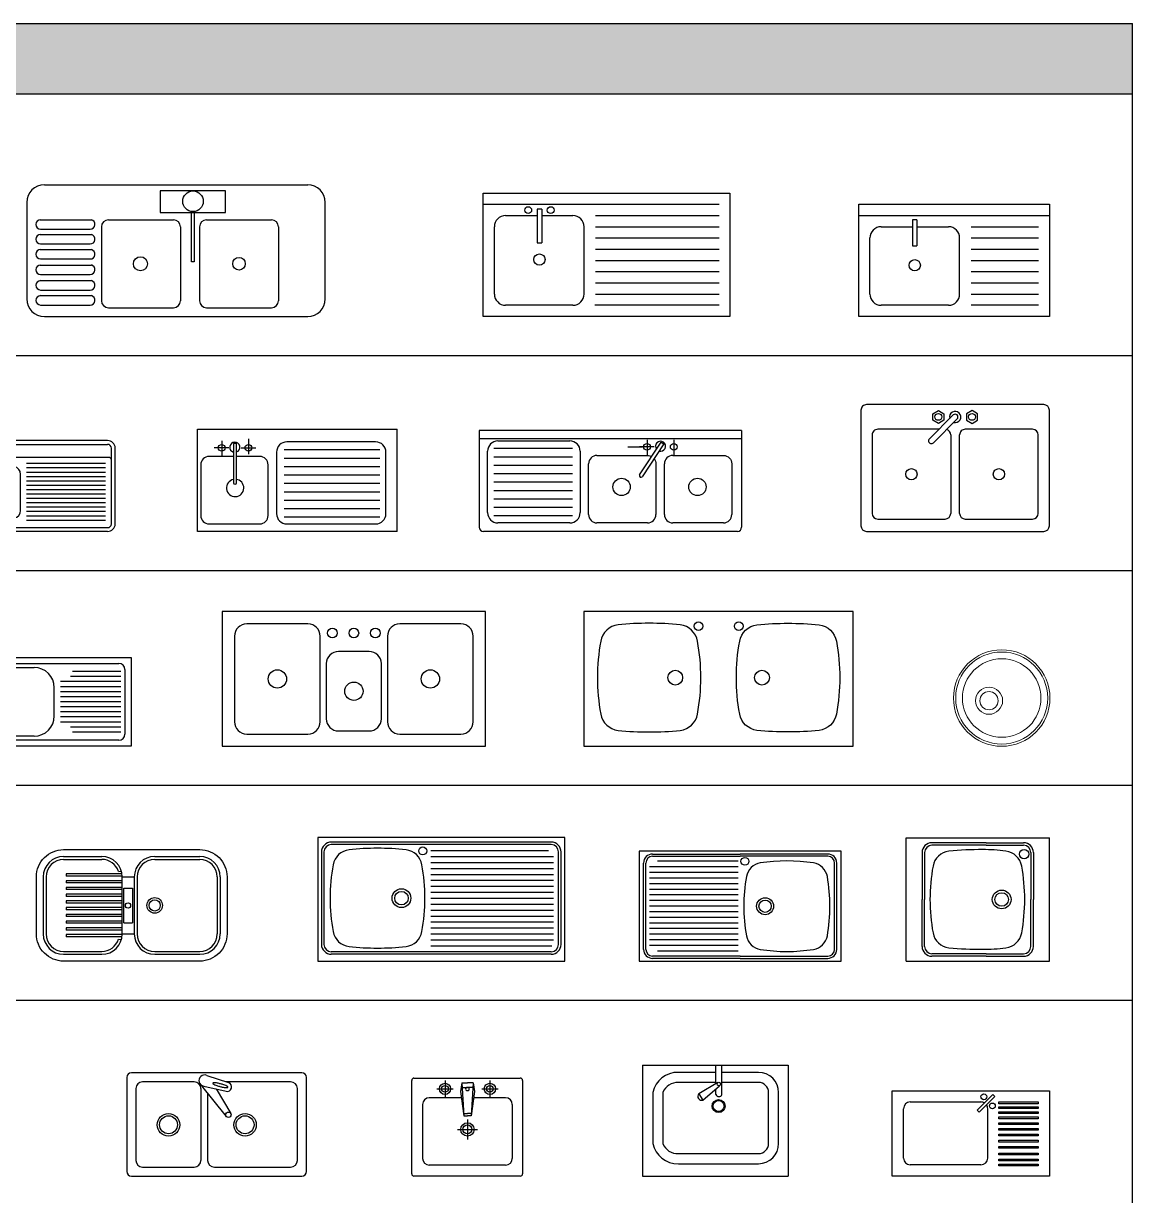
# Model space of a CAD drawing. Header units: millimetres. Extents: x 3489 to 19734, y -3855 to 6441.
# Drawn here: x 14791 to 19734, y 1217 to 6441 of the extents above; entities that cross this region are included whole.
import ezdxf

# ---------------------------------------------------------------- set-up
doc = ezdxf.new("R2010")
doc.units = ezdxf.units.MM
doc.layers.add('www.cad-blocks.net', color=7, linetype='Continuous')

# ---------------------------------------------------------------- blocks, each defined once
blk = doc.blocks.new('A$C593E77E4')
for p, q in [((0, 0), (0, 0.911)), ((0, 0.911), (1.781, 0.911)), ((1.781, 0), (1.781, 0.911)), ((0.279, 0.745, -0.922), (0.15, 0.745, -0.922)), ((0.216, 0.808, -0.922), (0.216, 0.672, -0.922)), ((0.321, 0.784, -0.922), (0.321, 0.434, -0.922)), ((0.349, 0.784, -0.922), (0.321, 0.784, -0.922)), ((0.349, 0.434, -0.922), (0.349, 0.784, -0.922)), ((0.39, 0.745, -0.922), (0.519, 0.745, -0.922)), ((0.455, 0.826, -0.922), (0.455, 0.689, -0.922)), ((1.588, 0.797), (0.797, 0.797)), ((0.321, 0.668), (0.105, 0.668)), ((0.555, 0.668), (0.349, 0.668)), ((0.705, 0.706), (0.705, 0.158)), ((0.772, 0.729, 1.373), (1.625, 0.729, 1.373)), ((0.772, 0.654, 1.373), (1.625, 0.654, 1.373)), ((1.68, 0.158), (1.68, 0.706)), ((0.03, 0.593), (0.03, 0.141)), ((0.63, 0.141), (0.63, 0.593)), ((0.772, 0.579, 1.373), (1.625, 0.579, 1.373)), ((0.772, 0.504, 1.373), (1.625, 0.504, 1.373)), ((0.772, 0.429, 1.373), (1.625, 0.429, 1.373)), ((0.772, 0.354, 1.373), (1.625, 0.354, 1.373)), ((0.772, 0.279, 1.373), (1.625, 0.279, 1.373)), ((0.772, 0.204, 1.373), (1.625, 0.204, 1.373)), ((0.772, 0.129, 1.373), (1.625, 0.129, 1.373)), ((0.105, 0.066), (0.555, 0.066)), ((0.797, 0.066), (1.588, 0.066)), ((1.781, 0), (0, 0))]:
    blk.add_line(p, q)
for centre in [(0.216, 0.745, -0.922), (0.454, 0.745, -0.922)]:
    blk.add_circle(centre, 0.0299)
for centre, radius, start, end in [((0.333, 0.75, -0.922), 0.0447, 290.1713, 253.9866), ((0.797, 0.706), 0.0919, 90, 180), ((1.588, 0.706), 0.0919, 0, 90), ((0.105, 0.593), 0.075, 90, 180), ((0.555, 0.593), 0.075, 0, 90), ((0.336, 0.387, 0.688), 0.0774, 101.239, 83.3158), ((0.335, 0.435, -0.922), 0.0139, 185.1203, 354.8797), ((0.105, 0.141), 0.075, 180, 270), ((0.555, 0.141), 0.075, 270, 0), ((0.797, 0.158), 0.0919, 180, 270), ((1.588, 0.158), 0.0919, 270, 0)]:
    blk.add_arc(centre, radius, start, end)
blk = doc.blocks.new('A$C24281843')
for p, q in [((0, 0.742), (0, 0.067)), ((1.626, 0.81), (0.067, 0.81)), ((0.067, 0.776), (1.626, 0.776)), ((1.693, 0.067), (1.693, 0.742)), ((1.637, 0.66), (0.056, 0.66)), ((0.134, 0.66), (0.056, 0.66)), ((0.328, 0.681), (0.328, 0.718)), ((0.366, 0.681), (0.366, 0.718)), ((0.487, 0.708), (0.681, 0.514)), ((0.701, 0.534), (0.507, 0.728)), ((0.628, 0.681), (0.628, 0.718)), ((0.666, 0.681), (0.666, 0.718)), ((0.902, 0.607), (1.607, 0.607)), ((0.902, 0.568), (1.607, 0.568)), ((0.902, 0.529), (1.607, 0.529)), ((0.115, 0.508), (0.115, 0.186)), ((0.85, 0.186), (0.85, 0.508)), ((0.902, 0.49), (1.607, 0.49)), ((0.902, 0.451), (1.607, 0.451)), ((0.902, 0.412), (1.607, 0.412)), ((0.902, 0.373), (1.607, 0.373)), ((0.902, 0.334), (1.607, 0.334)), ((0.902, 0.296), (1.607, 0.296)), ((0.902, 0.257), (1.607, 0.257)), ((0.902, 0.218), (1.607, 0.218)), ((0.902, 0.179), (1.607, 0.179)), ((0.902, 0.14), (1.607, 0.14)), ((0.067, 0.034), (1.626, 0.034)), ((0.902, 0.101), (1.607, 0.101)), ((1.626, 0), (0.067, 0))]:
    blk.add_line(p, q)
at = {"lineweight": 0}
for p, q in [((0.482, 0.439), (0.482, 0.224)), ((0.375, 0.332), (0.59, 0.332))]:
    blk.add_line(p, q, dxfattribs=at)
for points in [[(0.034, 0.742), (0.034, 0.067)], [(1.66, 0.067), (1.66, 0.742)]]:
    blk.add_lwpolyline(points)
for points in [[(0.172, 0.576, -0.154641), (0.792, 0.576)], [(0.172, 0.117, 0.154641), (0.792, 0.117, -0.022148)]]:
    blk.add_lwpolyline(points, format="xyb")
for radius in [0.0538, 0.0403]:
    blk.add_circle((0.482, 0.332), radius)
for centre, radius, start, end in [((0.067, 0.742), 0.0675, 90, 180), ((0.067, 0.742), 0.0338, 90, 180), ((0.347, 0.718), 0.0375, 300, 240), ((0.497, 0.718), 0.0281, 345, 285), ((0.497, 0.718), 0.0141, 45, 225), ((0.647, 0.718), 0.0375, 300, 240), ((1.626, 0.742), 0.0675, 0, 90), ((1.626, 0.742), 0.0338, 0, 90), ((0.056, 0.637), 0.0225, 90, 180), ((0.347, 0.706), 0.0318, 233.9153, 306.0847), ((0.647, 0.706), 0.0318, 233.9153, 306.0847), ((1.637, 0.637), 0.0225, 0, 90), ((0.184, 0.508), 0.07, 100.6708, 179.5694), ((0.691, 0.524), 0.0141, 225, 45), ((0.78, 0.508), 0.07, 0.4306, 79.3292), ((0.184, 0.186), 0.07, 180.4306, 259.3292), ((0.78, 0.186), 0.07, 280.6708, 359.5694), ((0.067, 0.067), 0.0675, 180, 270), ((0.067, 0.067), 0.0338, 180, 270), ((1.626, 0.067), 0.0675, 270, 0), ((1.626, 0.067), 0.0338, 270, 0)]:
    blk.add_arc(centre, radius, start, end)
blk = doc.blocks.new('A$C2E9248D4')
for p, q in [((78.3, 587), (1252.2, 587)), ((885.8, 559.7), (594.3, 559.7)), ((594.3, 559.7), (594.3, 463.8)), ((885.8, 463.8), (885.8, 559.7)), ((0, 508.7), (0, 78.3)), ((1330.4, 78.3), (1330.4, 508.7)), ((59.7, 431.4), (287.8, 431.4)), ((363.9, 430.4), (653.5, 430.4)), ((594.3, 463.8), (885.8, 463.8)), ((734.4, 244.2), (734.4, 469.5)), ((745.6, 469.1), (745.6, 244.2)), ((801, 430.4), (1090.6, 430.4)), ((61.6, 389.7), (282.5, 389.7)), ((332.6, 399.1), (332.6, 70.4)), ((684.8, 399.1), (684.8, 70.4)), ((769.7, 399.1), (769.7, 70.4)), ((1121.9, 399.1), (1121.9, 70.4)), ((59.7, 365.2), (287.8, 365.2)), ((61.6, 323.5), (282.5, 323.5)), ((59.7, 298.1), (287.8, 298.1)), ((59.7, 229.5), (287.8, 229.5)), ((61.6, 256.4), (282.5, 256.4)), ((745.6, 244.2), (734.4, 244.2)), ((59.7, 159.7), (287.8, 159.7)), ((61.6, 187.8), (282.5, 187.8)), ((61.6, 118), (282.5, 118)), ((59.7, 92.9), (287.8, 92.9)), ((61.6, 51.1), (282.5, 51.1)), ((363.9, 39.1), (653.5, 39.1)), ((801, 39.1), (1090.6, 39.1)), ((78.3, 0), (1252.2, 0))]:
    blk.add_line(p, q)
for centre, radius in [((740.8, 513.5), 45.9), ((506.6, 235), 31.4), ((945.8, 235), 28.2)]:
    blk.add_circle(centre, radius)
for centre, radius, start, end in [((78.3, 508.7), 78.3, 90, 180), ((1252.2, 508.7), 78.3, 0, 90), ((61.6, 410.5), 20.9, 90, 270), ((282.6, 410.9), 21.2, 269.6823, 75.9038), ((363.9, 399.1), 31.3, 90, 180), ((653.5, 399.1), 31.3, 0, 90), ((741.9, 507.9), 39.2, 259.3674, 275.2446), ((801, 399.1), 31.3, 90, 180), ((1090.6, 399.1), 31.3, 0, 90), ((61.6, 344.4), 20.9, 90, 270), ((282.6, 344.7), 21.2, 269.6823, 75.9038), ((61.6, 277.2), 20.9, 90, 270), ((282.6, 277.5), 21.2, 269.6823, 75.9038), ((61.6, 208.6), 20.9, 90, 270), ((282.6, 209), 21.2, 269.6823, 75.9038), ((61.6, 138.9), 20.9, 90, 270), ((282.6, 139.2), 21.2, 269.6823, 75.9038), ((78.3, 78.3), 78.3, 180, 270), ((61.6, 72), 20.9, 90, 270), ((282.6, 72.3), 21.2, 269.6823, 75.9038), ((363.9, 70.4), 31.3, 180, 270), ((653.5, 70.4), 31.3, 270, 0), ((801, 70.4), 31.3, 180, 270), ((1090.6, 70.4), 31.3, 270, 0), ((1252.2, 78.3), 78.3, 270, 0)]:
    blk.add_arc(centre, radius, start, end)
blk = doc.blocks.new('A$C634174F9')
for p, q in [((0, 0), (0, 550)), ((0, 550), (1100, 550)), ((1100, 550), (1100, 0)), ((0, 500), (1052.1, 500)), ((240.9, 479), (240.9, 328.2)), ((260.9, 479), (240.9, 479)), ((260.9, 479), (260.9, 328.2)), ((100, 450), (240.4, 450)), ((261, 450), (400, 450)), ((501, 450), (1052.1, 450)), ((50, 100), (50, 400)), ((450, 100), (450, 400)), ((501, 400), (1052.1, 400)), ((240.9, 328.2), (260.9, 328.2)), ((501, 350), (1052.1, 350)), ((501, 300), (1052.1, 300)), ((501, 250), (1052.1, 250)), ((501, 200), (1052.1, 200)), ((501, 150), (1052.1, 150)), ((501, 100), (1052.1, 100)), ((1100, 0), (0, 0)), ((400, 50), (100, 50)), ((1052.1, 50), (498.4, 50))]:
    blk.add_line(p, q)
for centre, radius in [((200.7, 474.1), 15.3), ((301.1, 474.1), 15.3), ((250.7, 254), 25)]:
    blk.add_circle(centre, radius)
for centre, start, end in [((100, 400), 90, 180), ((100, 400), 90, 180), ((400, 400), 0, 90), ((400, 400), 0, 90), ((100, 100), 180, 270), ((400, 100), 270, 0)]:
    blk.add_arc(centre, 50, start, end)
blk = doc.blocks.new('A$C3404121D')
for p, q in [((0, 0), (0, 500)), ((0, 500), (850, 500)), ((850, 500), (850, 0)), ((0, 450), (850, 450)), ((239.7, 430.7), (239.7, 425)), ((259.7, 430.7), (239.7, 430.7)), ((239.7, 425), (239.7, 315.4)), ((259.7, 430.7), (259.7, 315.4)), ((100, 400), (240, 400)), ((259.9, 400), (400, 400)), ((501.8, 400), (801.5, 400)), ((50, 100), (50, 350)), ((239.7, 315.4), (259.7, 315.4)), ((450, 100), (450, 350)), ((501.8, 350), (801.5, 350)), ((501.8, 300), (801.5, 300)), ((501.8, 250), (801.5, 250)), ((501.8, 200), (801.5, 200)), ((501.8, 150), (801.5, 150)), ((501.8, 100), (801.5, 100)), ((850, 0), (0, 0)), ((400, 50), (100, 50)), ((801.5, 50), (501.8, 50))]:
    blk.add_line(p, q)
blk.add_circle((250.1, 228.3), 25)
for centre, start, end in [((100, 350), 90, 180), ((400, 350), 0, 90), ((100, 100), 180, 270), ((400, 100), 270, 0)]:
    blk.add_arc(centre, 50, start, end)
blk = doc.blocks.new('C1-22')
for p, q in [((0, 0), (0, 44)), ((0, 44), (122, 44)), ((6, 41), (116, 41)), ((122, 44), (122, 0)), ((3, 6), (3, 38)), ((15, 39), (32, 39)), ((57, 39), (74, 39)), ((117, 37), (93, 37)), ((119, 38), (119, 6)), ((117, 32), (87, 32)), ((117, 29.5), (87, 29.5)), ((117, 34.5), (92, 34.5)), ((5, 15), (5, 29)), ((42, 15), (42, 29)), ((47, 15), (47, 29)), ((84, 15), (84, 29)), ((117, 27), (87, 27)), ((117, 24.5), (87, 24.5)), ((117, 22), (87, 22)), ((117, 19.5), (87, 19.5)), ((117, 17), (87, 17)), ((117, 14.5), (87, 14.5)), ((117, 12), (87, 12)), ((117, 9.5), (92, 9.5)), ((117, 7), (93, 7)), ((122, 0), (0, 0)), ((116, 3), (6, 3)), ((32, 5), (15, 5)), ((74, 5), (57, 5))]:
    blk.add_line(p, q)
for centre, radius in [((34.5, 22), 4), ((34.5, 22), 3), ((54.5, 22), 4), ((54.5, 22), 3)]:
    blk.add_circle(centre, radius)
for centre, radius, start, end in [((6, 38), 3, 90, 180), ((116, 38), 3, 0, 90), ((15, 29), 10, 90, 180), ((32, 29), 10, 0, 90), ((57, 29), 10, 90, 180), ((74, 29), 10, 0, 90), ((15, 15), 10, 180, 270), ((32, 15), 10, 270, 0), ((57, 15), 10, 180, 270), ((74, 15), 10, 270, 0), ((6, 6), 3, 180, 270), ((116, 6), 3, 270, 0)]:
    blk.add_arc(centre, radius, start, end)
blk = doc.blocks.new('A$C5C9C5CA0')
at = {"xscale": 9, "yscale": 9, "zscale": 9}
blk.add_blockref('C1-22', (0, 0), dxfattribs=at)
blk = doc.blocks.new('A$C669C5C9A')
for p, q in [((0, 450), (0, 18.7)), ((1169.7, 450), (0, 450)), ((1169.7, 450), (1169.7, 18.7)), ((1169.7, 412.5), (0, 412.5)), ((416.3, 368.9, 686.2), (65.2, 368.9, 686.2)), ((83.5, 403.1), (404, 403.1)), ((662.9, 377.1, -461.3), (727.6, 377.1, -461.3)), ((779.8, 377.1, -461.3), (715.1, 377.1, -461.3)), ((715.2, 251.4, -461.3), (811.1, 397.7, -461.3)), ((822.7, 390.1, -461.3), (726.8, 243.8, -461.3)), ((748, 408.6, -461.3), (748, 340.4, -461.3)), ((811.1, 397.7, -461.3), (822.7, 390.1, -461.3)), ((867, 408.6, -461.3), (867, 340.4, -461.3)), ((37.5, 83.5), (37.5, 357.2)), ((416.3, 331.4, 686.2), (65.2, 331.4, 686.2)), ((450, 357.2), (450, 83.5)), ((416.3, 293.9, 686.2), (65.2, 293.9, 686.2)), ((487.5, 75), (487.5, 301.2)), ((787.5, 301.2), (787.5, 75)), ((825.8, 75), (825.8, 301.2)), ((1125.8, 301.2), (1125.8, 75)), ((416.3, 256.4, 686.2), (65.2, 256.4, 686.2)), ((416.3, 218.9, 686.2), (65.2, 218.9, 686.2)), ((416.3, 181.4, 686.2), (65.2, 181.4, 686.2)), ((416.3, 143.9, 686.2), (65.2, 143.9, 686.2)), ((416.3, 106.4, 686.2), (65.2, 106.4, 686.2)), ((416.3, 68.9, 686.2), (65.2, 68.9, 686.2)), ((1150.9, 0), (18.7, 0)), ((404, 37.5), (83.5, 37.5)), ((750, 37.5), (525, 37.5)), ((1088.3, 37.5), (863.3, 37.5))]:
    blk.add_line(p, q)
for points in [[(525, 338.7), (750, 338.7, -0.133727), (769, 333.5, -0.133727)], [(779.5, 324.2, -0.167392), (787.5, 301.2)], [(863.3, 338.7), (1088.3, 338.7, -0.414214), (1125.8, 301.2)]]:
    blk.add_lwpolyline(points, format="xyb")
for centre, radius in [((748, 377.1, -461.3), 14.9), ((867, 377.1, -461.3), 14.9), ((634.6, 198.1, 343.8), 38.7), ((972.9, 198.1, 343.8), 38.7)]:
    blk.add_circle(centre, radius)
for centre, radius, start, end in [((83.5, 357.2), 46, 90, 180), ((404, 357.2), 46, 0, 90), ((808.3, 379.3, -461.3), 22.3, 252.7724, 216.5878), ((525, 301.2), 37.5, 90, 180), ((863.3, 301.2), 37.5, 90, 180), ((721.3, 248.1, -461.3), 6.96, 151.8794, 321.6387), ((83.5, 83.5), 46, 180, 270), ((404, 83.5), 46, 270, 0), ((525, 75), 37.5, 180, 270), ((750, 75), 37.5, 270, 0), ((863.3, 75), 37.5, 180, 270), ((1088.3, 75), 37.5, 270, 0), ((18.7, 18.7), 18.8, 180, 270), ((1150.9, 18.7), 18.8, 270, 0)]:
    blk.add_arc(centre, radius, start, end)
blk = doc.blocks.new('A$C4A50164E')
for p, q in [((0, 540), (0, 25)), ((815, 565), (25, 565)), ((840, 25), (840, 540)), ((50, 485), (50, 135)), ((375, 510), (75, 510)), ((400, 485), (400, 135)), ((440, 135), (440, 485)), ((765, 510), (465, 510)), ((790, 135), (790, 485)), ((517.2, 169.9), (411.2, 63.8)), ((75, 110), (375, 110)), ((428.8, 46.2), (534.9, 152.2)), ((492.7, 110), (765, 110)), ((25, 0), (815, 0))]:
    blk.add_line(p, q)
for points in [[(370, 69.4), (345, 83.9), (320, 69.4), (320, 40.6), (345, 26.1), (370, 40.6)], [(470, 69.4), (495, 83.9), (520, 69.4), (520, 40.6), (495, 26.1), (470, 40.6)]]:
    blk.add_lwpolyline(points, close=True)
for centre, radius in [((225, 310), 25), ((615, 310), 25), ((345, 55), 15), ((495, 55), 15)]:
    blk.add_circle(centre, radius)
for centre, radius, start, end in [((25, 540), 25, 90, 180), ((815, 540), 25, 0, 90), ((75, 485), 25, 90, 180), ((375, 485), 25, 0, 90), ((465, 485), 25, 90, 180), ((765, 485), 25, 0, 90), ((526.1, 161.1), 12.5, 315, 135), ((75, 135), 25, 180, 270), ((375, 135), 25, 270, 0), ((465, 135), 25, 180, 254.3373), ((765, 135), 25, 270, 0), ((420, 55), 25, 75, 15), ((420, 55), 12.5, 135, 315), ((25, 25), 25, 180, 270), ((815, 25), 25, 270, 0)]:
    blk.add_arc(centre, radius, start, end)
blk = doc.blocks.new('A$C1D205A4F')
for p, q in [((0, 600), (0, 0)), ((1172.7, 600), (0, 600)), ((1172.7, 0), (1172.7, 600)), ((381.8, 545.5), (109.1, 545.5)), ((1063.6, 545.5), (790.9, 545.5)), ((54.5, 490.9), (54.5, 109.1)), ((436.4, 109.1), (436.4, 490.9)), ((736.4, 490.9), (736.4, 109.1)), ((1118.2, 109.1), (1118.2, 490.9)), ((654.5, 422.7), (518.2, 422.7)), ((54.5, 409.1), (54.5, 109.1)), ((463.6, 368.2), (463.6, 122.7)), ((709.1, 122.7), (709.1, 368.2)), ((109.1, 54.5), (381.8, 54.5)), ((518.2, 68.2), (654.5, 68.2)), ((790.9, 54.5), (1063.6, 54.5)), ((0, 0), (1172.7, 0))]:
    blk.add_line(p, q)
for centre, radius in [((490.9, 504.5), 21.6), ((586.4, 504.5), 21.6), ((681.8, 504.5), 21.6), ((245.5, 300), 40.9), ((927.3, 300), 40.9), ((586.4, 245.5), 40.9)]:
    blk.add_circle(centre, radius)
for centre, start, end in [((109.1, 490.9), 90, 180), ((381.8, 490.9), 0, 90), ((790.9, 490.9), 90, 180), ((1063.6, 490.9), 0, 90), ((518.2, 368.2), 90, 180), ((654.5, 368.2), 0, 90), ((109.1, 109.1), 180, 270), ((381.8, 109.1), 270, 0), ((518.2, 122.7), 180, 270), ((654.5, 122.7), 270, 0), ((790.9, 109.1), 180, 270), ((1063.6, 109.1), 270, 0)]:
    blk.add_arc(centre, 54.5, start, end)
blk = doc.blocks.new('A$C4D7527A7')
blk.add_lwpolyline([(1200, 0), (1200, 600), (0, 600), (0, 0)], close=True)
for points in [[(290.4, 63.6, 0.025831), (428.9, 70.8, 0.326796), (506.1, 143.8, 0.045328), (520.8, 306, 0.045328), (506.1, 468.2, 0.326796), (428.9, 541.2, 0.025831), (290.4, 548.4, 0.025831), (151.9, 541.2, 0.326796), (74.7, 468.2, 0.045328), (60, 306, 0.045328), (74.7, 143.8, 0.326796), (151.9, 70.8, 0.025831), (290.4, 63.6)], [(909.6, 63.6, -0.025831), (771.1, 70.8, -0.326796), (693.9, 143.8, -0.045328), (679.2, 306, -0.045328), (693.9, 468.2, -0.326796), (771.1, 541.2, -0.025831), (909.6, 548.4, -0.025831), (1048.1, 541.2, -0.326796), (1125.3, 468.2, -0.045328), (1140, 306, -0.045328), (1125.3, 143.8, -0.326796), (1048.1, 70.8, -0.025831), (909.6, 63.6)]]:
    blk.add_lwpolyline(points, format="xyb")
for centre, radius in [((510.2, 535.5), 19.5), ((689.8, 535.5), 19.5), ((406.8, 306), 33), ((793.2, 306), 33)]:
    blk.add_circle(centre, radius)
blk = doc.blocks.new('A$C0C3933DC')
for p, q in [((0, 490), (0, 0)), ((900, 490), (0, 490)), ((59.5, 477.5), (450, 477.5)), ((840.5, 477.5), (450, 477.5)), ((900, 0), (900, 490)), ((19.5, 52.5), (19.5, 437.5)), ((29.5, 52.5), (29.5, 437.5)), ((441, 420), (45, 420)), ((59.5, 467.5), (450, 467.5)), ((441, 445), (80.7, 445)), ((840.5, 467.5), (450, 467.5)), ((870.5, 52.5), (870.5, 437.5)), ((880.5, 52.5), (880.5, 437.5)), ((441, 395), (45, 395)), ((441, 370), (45, 370)), ((441, 345), (45, 345)), ((441, 320), (45, 320)), ((441, 295), (45, 295)), ((441, 270), (45, 270)), ((441, 245), (45, 245)), ((441, 220), (45, 220)), ((441, 195), (45, 195)), ((441, 170), (45, 170)), ((441, 145), (45, 145)), ((441, 120), (45, 120)), ((441, 95), (45, 95)), ((441, 70), (45, 70)), ((0, 0), (900, 0)), ((450, 22.5), (59.5, 22.5)), ((450, 12.5), (59.5, 12.5)), ((441, 45), (80.7, 45)), ((450, 22.5), (840.5, 22.5)), ((450, 12.5), (840.5, 12.5))]:
    blk.add_line(p, q)
for centre, radius in [((471, 445), 17.5), ((561, 245), 38), ((561, 245), 27.5)]:
    blk.add_circle(centre, radius)
for centre, radius, start, end in [((59.5, 437.5), 40, 90, 180), ((840.5, 437.5), 40, 0, 90), ((59.5, 437.5), 30, 90, 180), ((551.5, 363.5), 75, 99.0787, 169.8852), ((658, -303), 750, 80.9213, 99.0787), ((764.5, 363.5), 75, 10.1148, 80.9213), ((840.5, 437.5), 30, 0, 90), ((1216, 245), 750, 169.8852, 190.1148), ((100, 245), 750, 349.8852, 10.1148), ((551.5, 126.5), 75, 190.1148, 260.9213), ((764.5, 126.5), 75, 279.0787, 349.8852), ((59.5, 52.5), 40, 180, 270), ((59.5, 52.5), 30, 180, 270), ((658, 793), 750, 260.9213, 279.0787), ((840.5, 52.5), 30, 270, 0), ((840.5, 52.5), 40, 270, 0)]:
    blk.add_arc(centre, radius, start, end)
blk = doc.blocks.new('A$C2D3F5BEA')
for p, q in [((1100.9, 550.5), (0, 550.5)), ((0, 550.5), (0, 0)), ((1040.4, 530.7), (60.6, 530.7)), ((1100.9, 0), (1100.9, 550.5)), ((16.5, 486.6), (16.5, 74.9)), ((27.5, 486.6), (27.5, 74.9)), ((1040.4, 519.6), (60.6, 519.6)), ((504.2, 493.1), (1029, 493.1)), ((1073.4, 74.9), (1073.4, 486.6)), ((1084.4, 74.9), (1084.4, 486.6)), ((504.2, 466.5), (1051.4, 466.5)), ((504.2, 440), (1051.4, 440)), ((504.2, 413.4), (1051.4, 413.4)), ((504.2, 386.9), (1051.4, 386.9)), ((504.2, 360.4), (1051.4, 360.4)), ((504.2, 333.8), (1051.4, 333.8)), ((504.2, 307.3), (1051.4, 307.3)), ((504.2, 280.7), (1051.4, 280.7)), ((504.2, 254.2), (1051.4, 254.2)), ((504.2, 227.6), (1051.4, 227.6)), ((504.2, 201.1), (1051.4, 201.1)), ((504.2, 174.6), (1051.4, 174.6)), ((504.2, 148), (1051.4, 148)), ((504.2, 121.5), (1051.4, 121.5)), ((504.2, 94.9), (1051.4, 94.9)), ((504.2, 68.4), (1043.1, 68.4)), ((1040.4, 41.8), (60.6, 41.8)), ((1040.4, 30.8), (60.6, 30.8)), ((0, 0), (1100.9, 0))]:
    blk.add_line(p, q)
for centre, radius in [((468.1, 491.3), 17.9), ((373.2, 280.7), 41.8), ((373.2, 280.7), 30.3)]:
    blk.add_circle(centre, radius)
for centre, radius, start, end in [((60.6, 486.6), 44, 90, 180), ((1040.4, 486.6), 44, 0, 90), ((60.6, 486.6), 33, 90, 180), ((149.8, 414.7), 82.6, 97.23, 169.6188), ((266.4, -728.8), 1232, 89.999, 95.9178), ((266.4, -728.8), 1232, 84.0822, 90.001), ((383.1, 414.7), 82.6, 10.3812, 82.77), ((1040.4, 486.6), 33, 0, 90), ((880.8, 280.7), 825.7, 169.6188, 180), ((-347.9, 280.7), 825.7, 0, 10.3812), ((880.8, 280.7), 825.7, 180, 190.3812), ((-347.9, 280.7), 825.7, 349.6188, 0), ((149.8, 146.8), 82.6, 190.3812, 262.77), ((383.1, 146.8), 82.6, 277.23, 349.6188), ((60.6, 74.9), 44, 180, 270), ((60.6, 74.9), 33, 180, 270), ((266.4, 1290.3), 1232, 264.0822, 270.001), ((266.4, 1290.3), 1232, 269.999, 275.9178), ((1040.4, 74.9), 44, 270, 0), ((1040.4, 74.9), 33, 270, 0)]:
    blk.add_arc(centre, radius, start, end)
blk = doc.blocks.new('A$C104A406A')
for p, q in [((121.5, 466.5), (291.5, 466.5)), ((121.5, 453.5), (291.5, 453.5)), ((527.5, 466.5), (728.5, 466.5)), ((527.5, 453.5), (728.5, 453.5)), ((30.5, 375.5), (30.5, 121.5)), ((43.5, 375.5), (43.5, 121.5)), ((132.9, 388.7), (132.9, 378.7)), ((378.4, 388.7), (132.9, 388.7)), ((378.4, 378.7), (132.9, 378.7)), ((365.8, 399.2), (379, 400.6)), ((382.5, 121.5), (382.5, 375.5)), ((382.5, 375.5), (436.5, 375.5)), ((436.5, 375.5), (436.5, 121.5)), ((449.5, 375.5), (449.5, 121.5)), ((806.5, 375.5), (806.5, 121.5)), ((819.5, 375.5), (819.5, 121.5)), ((132.9, 358.7), (132.9, 348.7)), ((378.4, 358.7), (132.9, 358.7)), ((378.4, 348.7), (132.9, 348.7)), ((132.9, 328.7), (132.9, 318.7)), ((378.4, 328.7), (132.9, 328.7)), ((378.4, 318.7), (132.9, 318.7)), ((390.5, 171.5), (390.5, 325.5)), ((390.5, 325.5), (428.5, 325.5)), ((428.5, 325.5), (428.5, 171.5)), ((132.9, 298.7), (132.9, 288.7)), ((378.4, 298.7), (132.9, 298.7)), ((378.4, 288.7), (132.9, 288.7)), ((378.4, 268.7), (132.9, 268.7)), ((132.9, 268.7), (132.9, 258.7)), ((378.4, 258.7), (132.9, 258.7)), ((132.9, 238.7), (132.9, 228.7)), ((378.4, 238.7), (132.9, 238.7)), ((378.4, 228.7), (132.9, 228.7)), ((132.9, 208.7), (132.9, 198.7)), ((378.4, 208.7), (132.9, 208.7)), ((378.4, 198.7), (132.9, 198.7)), ((132.9, 178.7), (132.9, 168.7)), ((378.4, 178.7), (132.9, 178.7)), ((378.4, 168.7), (132.9, 168.7)), ((390.5, 171.5), (428.5, 171.5)), ((132.9, 148.7), (132.9, 138.7)), ((378.4, 148.7), (132.9, 148.7)), ((378.4, 138.7), (132.9, 138.7)), ((132.9, 118.7), (132.9, 108.7)), ((378.4, 118.7), (132.9, 118.7)), ((378.4, 108.7), (132.9, 108.7)), ((382.5, 121.5), (436.5, 121.5)), ((365.8, 97.8), (379, 96.4)), ((121.5, 43.5), (291.5, 43.5)), ((121.5, 30.5), (291.5, 30.5)), ((527.5, 43.5), (728.5, 43.5)), ((527.5, 30.5), (728.5, 30.5))]:
    blk.add_line(p, q)
blk.add_lwpolyline([(728.5, 497, -0.414214), (850, 375.5), (850, 121.5, -0.414214), (728.5, 0), (121.5, 0, -0.414214), (0, 121.5), (0, 375.5, -0.414214), (121.5, 497), (728.5, 497)], format="xyb")
for centre, radius in [((527.5, 248.5), 34.6), ((527.5, 248.5), 25), ((408.5, 248), 11.7)]:
    blk.add_circle(centre, radius)
for centre, radius, start, end in [((121.5, 375.5), 91, 90, 180), ((121.5, 375.5), 78, 90, 180), ((291.5, 375.5), 91, 0, 90), ((291.5, 375.5), 78, 17.707, 90), ((527.5, 375.5), 91, 90, 180), ((527.5, 375.5), 78, 90, 180), ((728.5, 375.5), 91, 0, 90), ((728.5, 375.5), 78, 0, 90), ((121.5, 121.5), 91, 180, 270), ((121.5, 121.5), 78, 180, 270), ((291.5, 121.5), 91, 270, 0), ((527.5, 121.5), 91, 180, 270), ((527.5, 121.5), 78, 180, 270), ((728.5, 121.5), 78, 270, 0), ((728.5, 121.5), 91, 270, 0), ((291.5, 121.5), 78, 270, 342.293)]:
    blk.add_arc(centre, radius, start, end)
blk = doc.blocks.new('A$C027A7443')
for p, q in [((0, 0), (0, 550)), ((0, 550), (639, 550)), ((357.5, 528), (115.5, 528)), ((357.5, 528), (523.5, 528)), ((639, 0), (639, 550)), ((71.5, 484), (71.5, 275)), ((82.5, 484), (82.5, 275)), ((357.5, 517), (115.5, 517)), ((357.5, 517), (523.5, 517)), ((556.5, 484), (556.5, 275)), ((567.5, 484), (567.5, 275)), ((71.5, 66), (71.5, 275)), ((82.5, 66), (82.5, 275)), ((556.5, 66), (556.5, 275)), ((567.5, 66), (567.5, 275)), ((0, 0), (639, 0)), ((357.5, 33), (115.5, 33)), ((357.5, 22), (115.5, 22)), ((357.5, 33), (523.5, 33)), ((357.5, 22), (523.5, 22))]:
    blk.add_line(p, q)
for centre, radius in [((526.1, 477.4), 20.9), ((426.3, 275), 41.8), ((426.3, 275), 30.3)]:
    blk.add_circle(centre, radius)
for centre, radius, start, end in [((115.5, 484), 44, 90, 180), ((523.5, 484), 44, 0, 90), ((115.5, 484), 33, 90, 180), ((201.4, 408.8), 82.5, 97.23, 169.6188), ((341, -1220.9), 1718.1, 89.9987, 95.0083), ((341, -327.8), 825, 82.77, 90), ((434.5, 408.8), 82.5, 10.3812, 82.77), ((523.5, 484), 33, 0, 90), ((931.7, 275), 825, 169.6188, 180), ((-295.9, 275), 825, 0, 10.3812), ((931.7, 275), 825, 180, 190.3812), ((-295.9, 275), 825, 349.6188, 0), ((201.4, 141.2), 82.5, 190.3812, 262.77), ((434.5, 141.2), 82.5, 277.23, 349.6188), ((115.5, 66), 44, 180, 270), ((115.5, 66), 33, 180, 270), ((341, 1771), 1718.1, 264.9917, 270.0013), ((341, 877.8), 825, 270, 277.23), ((523.5, 66), 33, 270, 0), ((523.5, 66), 44, 270, 0)]:
    blk.add_arc(centre, radius, start, end)
blk = doc.blocks.new('A$C150059BC')
for p, q in [((0, 440), (0, 20)), ((780, 460), (20, 460)), ((300, 420), (70, 420)), ((356.1, 448.8), (453.2, 416.3)), ((730, 420), (442, 420)), ((800, 20), (800, 440)), ((40, 390), (40, 70)), ((326.9, 410.1), (443.2, 265.5)), ((330, 390), (330, 70)), ((342.5, 401), (442.3, 377.8)), ((360, 369), (360, 70)), ((397.9, 388.1), (462.9, 279.2)), ((760, 70), (760, 390)), ((70, 40), (300, 40)), ((390, 40), (730, 40)), ((20, 0), (780, 0))]:
    blk.add_line(p, q)
blk.add_lwpolyline([(414.9, 399.1, 0.018102), (429, 395.9, 0.025239), (439.2, 394.6, 0.056709), (448.7, 394.9, 0.301374), (450.2, 396.2, 0.301374), (449.6, 398, 0.056709), (441.4, 402.9, 0.025239), (431.8, 406.7, 0.018102), (418, 410.9, 0.018102), (404, 414, 0.025239), (393.7, 415.4, 0.056709), (384.2, 415.1, 0.301374), (382.8, 413.8, 0.301374), (383.4, 411.9, 0.056709), (391.6, 407, 0.025239), (401.2, 403.2, 0.018102)], format="xyb", close=True)
for centre, radius in [((185.7, 228.5), 50), ((185.7, 228.5), 40), ((452.6, 273), 12), ((526.8, 228.5), 50), ((526.8, 228.5), 40)]:
    blk.add_circle(centre, radius)
for centre, radius, start, end in [((20, 440), 20, 90, 180), ((70, 390), 30, 90, 180), ((300, 390), 30, 0, 90), ((346.4, 425.7), 25, 67.3005, 261.0585), ((730, 390), 30, 0, 90), ((780, 440), 20, 0, 90), ((446.8, 397.3), 20, 256.8892, 71.4698), ((70, 70), 30, 180, 270), ((300, 70), 30, 270, 0), ((390, 70), 30, 180, 270), ((730, 70), 30, 270, 0), ((20, 20), 20, 180, 270), ((780, 20), 20, 270, 0)]:
    blk.add_arc(centre, radius, start, end)
blk = doc.blocks.new('A$C59496944')
blk.add_blockref('A$C150059BC', (0, 0))
blk = doc.blocks.new('A$C635F4E63')
for p, q in [((0, 10), (0, 426.6)), ((10, 436.6), (483.9, 436.6)), ((148.5, 425.2), (148.5, 352.2)), ((348.5, 425.2), (348.5, 352.2)), ((493.9, 426.6), (493.9, 10)), ((111.9, 388.7), (185, 388.7)), ((223.5, 415), (217, 376.2)), ((217, 376.2), (231.8, 268.5)), ((223.5, 415), (248.5, 415)), ((223.5, 415), (231.8, 268.5)), ((224.6, 395.4), (248.5, 395.4)), ((273.5, 415), (248.5, 415)), ((272.3, 395.4), (248.5, 395.4)), ((273.5, 415), (265.2, 268.5)), ((279.9, 376.2), (265.2, 268.5)), ((273.5, 415), (279.9, 376.2)), ((311.9, 388.7), (385, 388.7)), ((48.5, 318.8), (48.5, 78.8)), ((220.8, 348.8), (78.5, 348.8)), ((418.5, 348.8), (276.2, 348.8)), ((448.5, 318.8), (448.5, 78.8)), ((231.3, 278.6), (248.5, 278.6)), ((231.8, 268.5), (248.5, 268.5)), ((265.6, 278.6), (248.5, 278.6)), ((265.2, 268.5), (248.5, 268.5)), ((248.5, 252.8), (248.5, 162.6)), ((203.4, 207.7), (293.5, 207.7)), ((418.5, 48.8), (78.5, 48.8)), ((483.9, 0), (10, 0))]:
    blk.add_line(p, q)
for centre, radius in [((148.5, 388.7), 25), ((148.5, 388.7), 15), ((348.5, 388.7), 25), ((348.5, 388.7), 15), ((248.5, 207.7), 30), ((248.5, 207.7), 20)]:
    blk.add_circle(centre, radius)
for centre, radius, start, end in [((10, 426.6), 10, 90, 180), ((483.9, 426.6), 10, 0, 90), ((247.3, 388), 7.19, 80.5252, 279.4748), ((249.6, 388), 7.19, 260.5252, 99.4748), ((78.5, 318.8), 30, 90, 180), ((418.5, 318.8), 30, 0, 90), ((78.5, 78.8), 30, 180, 270), ((418.5, 78.8), 30, 270, 0), ((10, 10), 10, 180, 270), ((483.9, 10), 10, 270, 0)]:
    blk.add_arc(centre, radius, start, end)
blk = doc.blocks.new('A$C08435A84')
for p, q in [((0, 493.9), (650, 493.9)), ((0, 493.9), (0, 0)), ((327.4, 413), (327.4, 493.9)), ((354.4, 362.9), (354.4, 493.9)), ((650, 493.9), (650, 0)), ((327.4, 462.2), (160.3, 462.2)), ((327.4, 462.2), (160.3, 462.2)), ((327.4, 462.2), (160.3, 462.2)), ((517.2, 462.2), (354.4, 462.2)), ((517.2, 462.2), (354.4, 462.2)), ((517.2, 462.2), (354.4, 462.2)), ((46.1, 372.2), (46.1, 145.1)), ((46.1, 372.2), (46.1, 145.1)), ((91.1, 372.2), (91.1, 145.1)), ((327.4, 417.2), (160.3, 417.2)), ((336.2, 417.2), (251.4, 366.1)), ((251.4, 366.1), (269.7, 338.9)), ((269.7, 338.9), (344, 402.7)), ((327.4, 363), (327.4, 388.2)), ((517.2, 417.2), (354.4, 417.2)), ((562.2, 145.1), (562.2, 372.2)), ((607.2, 145.1), (607.2, 372.2)), ((160.3, 100.1), (517.2, 100.1)), ((160.3, 55.1), (517.2, 55.1)), ((0, 0), (650, 0))]:
    blk.add_line(p, q)
for centre, radius in [((340.8, 410.6), 7.79), ((339.7, 312), 28.9), ((339.7, 312.1), 24.4)]:
    blk.add_circle(centre, radius)
for centre, radius, start, end in [((157.1, 348.8), 113.4, 88.3831, 168.1186), ((517.2, 372.2), 90, 0, 90), ((157.3, 346.1), 71.2, 87.6157, 158.4848), ((264.2, 355.2), 17.3, 140.6785, 288.7976), ((517.2, 372.2), 45, 0, 90), ((341.1, 369.2), 14.9, 204.7829, 334.8957), ((157.1, 168.4), 113.4, 191.8814, 271.6169), ((157.3, 171.2), 71.2, 201.5152, 272.3843), ((517.2, 145.1), 45, 270, 0), ((517.2, 145.1), 90, 270, 0)]:
    blk.add_arc(centre, radius, start, end)
blk = doc.blocks.new('A$C49617FB3')
for p, q in [((0, 0), (0, 380.2)), ((0, 380.2), (700.3, 380.2)), ((700.3, 380.2), (700.3, 0)), ((80, 330.1), (395.2, 330.1)), ((378.5, 293.7), (448.3, 363.5)), ((456.5, 355.2), (386.7, 285.4)), ((448.3, 363.5), (456.5, 355.2)), ((475.2, 322.3), (475.2, 330.1)), ((475.2, 330.1), (650.7, 330.1)), ((475.2, 330.1), (650.3, 330.1)), ((650.7, 322.3), (475.2, 322.3)), ((650.7, 330.1), (650.7, 322.3)), ((50, 80), (50, 300.1)), ((386.7, 285.4), (378.5, 293.7)), ((425.2, 80), (425.2, 300.1)), ((475.2, 301), (475.2, 308.8)), ((475.2, 308.8), (650.7, 308.8)), ((650.7, 301), (475.2, 301)), ((475.2, 278.2), (475.2, 286)), ((475.2, 286), (650.7, 286)), ((650.7, 278.2), (475.2, 278.2)), ((475.2, 255.4), (475.2, 263.3)), ((475.2, 263.3), (650.7, 263.3)), ((650.7, 308.8), (650.7, 301)), ((650.7, 286), (650.7, 278.2)), ((650.7, 263.3), (650.7, 255.4)), ((650.7, 255.4), (475.2, 255.4)), ((475.2, 229.8), (475.2, 237.6)), ((475.2, 237.6), (650.7, 237.6)), ((650.7, 229.8), (475.2, 229.8)), ((475.2, 204.2), (475.2, 212)), ((475.2, 212), (650.7, 212)), ((650.7, 237.6), (650.7, 229.8)), ((650.7, 212), (650.7, 204.2)), ((650.7, 204.2), (475.2, 204.2)), ((475.2, 178.6), (475.2, 186.4)), ((475.2, 186.4), (650.7, 186.4)), ((650.7, 178.6), (475.2, 178.6)), ((475.2, 151.5), (475.2, 159.3)), ((475.2, 159.3), (650.7, 159.3)), ((650.7, 186.4), (650.7, 178.6)), ((650.7, 159.3), (650.7, 151.5)), ((650.7, 151.5), (475.2, 151.5)), ((475.2, 124.5), (475.2, 132.3)), ((475.2, 132.3), (650.7, 132.3)), ((650.7, 124.5), (475.2, 124.5)), ((650.7, 132.3), (650.7, 124.5)), ((475.2, 94.6), (475.2, 102.4)), ((475.2, 102.4), (650.7, 102.4)), ((650.7, 94.6), (475.2, 94.6)), ((475.2, 67.5), (475.2, 75.4)), ((475.2, 75.4), (650.7, 75.4)), ((650.7, 67.5), (475.2, 67.5)), ((475.2, 44.8), (475.2, 52.6)), ((475.2, 52.6), (650.7, 52.6)), ((650.7, 102.4), (650.7, 94.6)), ((650.7, 75.4), (650.7, 67.5)), ((650.7, 52.6), (650.7, 44.8)), ((395.2, 50), (80, 50)), ((650.7, 44.8), (475.2, 44.8)), ((700.3, 0), (0, 0))]:
    blk.add_line(p, q)
for centre in [(408.3, 353.3), (446.1, 312.6)]:
    blk.add_circle(centre, 13)
for centre, start, end in [((80, 300.1), 90, 180), ((395.2, 300.1), 58.9255, 90), ((395.2, 300.1), 0, 36.5558), ((80, 80), 180, 270), ((395.2, 80), 270, 0)]:
    blk.add_arc(centre, 30, start, end)
blk = doc.blocks.new('A$C5A6D4E37')
at = {"lineweight": 5}
for centre, radius in [((215, 215), 215), ((215, 215), 205), ((215, 215), 175), ((158.5, 203.1), 60.6), ((158.5, 203.1), 40.6)]:
    blk.add_circle(centre, radius, dxfattribs=at)
blk = doc.blocks.new('FORMAT')
at = {"layer": 'www.cad-blocks.net', "true_color": 0x546d8e}
h = blk.add_hatch(color=155, dxfattribs=at)
h.set_gradient(color1=(68, 68, 68), color2=(84, 109, 142), tint=1)
h.paths.add_polyline_path([(4607.3, 6441.5), (4607.3, 6127.1), (19734.1, 6127.1), (19734.1, 6441.5)])
at = {"layer": 'www.cad-blocks.net', "color": 155, "true_color": 0x546d8e}
for p, q in [((4607.3, 6441.5), (19734.1, 6441.5)), ((19734.1, -3854.5), (19734.1, 6441.5)), ((4607.3, 6127.1), (19734.1, 6127.1)), ((4607.3, 6127.1), (19734.1, 6127.1)), ((4607.3, 6127.1), (19734.1, 6127.1)), ((4607.3, 4961.2), (19734.1, 4961.2)), ((4607.3, 4003.3), (19734.1, 4003.3)), ((4607.3, 3045.4), (19734.1, 3045.4)), ((4607.3, 2087.5), (19734.1, 2087.5))]:
    blk.add_line(p, q, dxfattribs=at)

msp = doc.modelspace()

# ---------------------------------------------------------------- block references
for name, p in [('A$C2E9248D4', (14805.9, 5135.2)), ('A$C634174F9', (16839.9, 5135.2)), ('A$C3404121D', (18513.6, 5135.2)), ('A$C669C5C9A', (16822.2, 4177.3)), ('A$C1D205A4F', (15677.2, 3219.4)), ('A$C4D7527A7', (17289.2, 3219.4)), ('A$C5C9C5CA0', (14172.6, 3219.4)), ('A$C5A6D4E37', (18936, 3219.4)), ('A$C2D3F5BEA', (16102.6, 2261.5)), ('A$C027A7443', (18724.6, 2261.5)), ('A$C104A406A', (14848.5, 2261.5)), ('A$C0C3933DC', (17535.5, 2261.5)), ('A$C08435A84', (17549.6, 1303.6)), ('A$C59496944', (15251.9, 1303.6)), ('A$C635F4E63', (16521.4, 1303.6)), ('A$C49617FB3', (18663.3, 1303.6))]:
    msp.add_blockref(name, p)
at = {"rotation": 180}
msp.add_blockref('A$C4A50164E', (19363.6, 4742.3), dxfattribs=at)
at = {"color": 82, "xscale": 500, "yscale": 500, "zscale": 500}
msp.add_blockref('A$C593E77E4', (15566.5, 4177.3), dxfattribs=at)
at = {"xscale": 500, "yscale": 500, "zscale": 500}
msp.add_blockref('A$C24281843', (14353.2, 4177.3), dxfattribs=at)
at = {"layer": 'www.cad-blocks.net'}
msp.add_blockref('FORMAT', (0, 0), dxfattribs=at)

doc.saveas('drawing.dxf')
